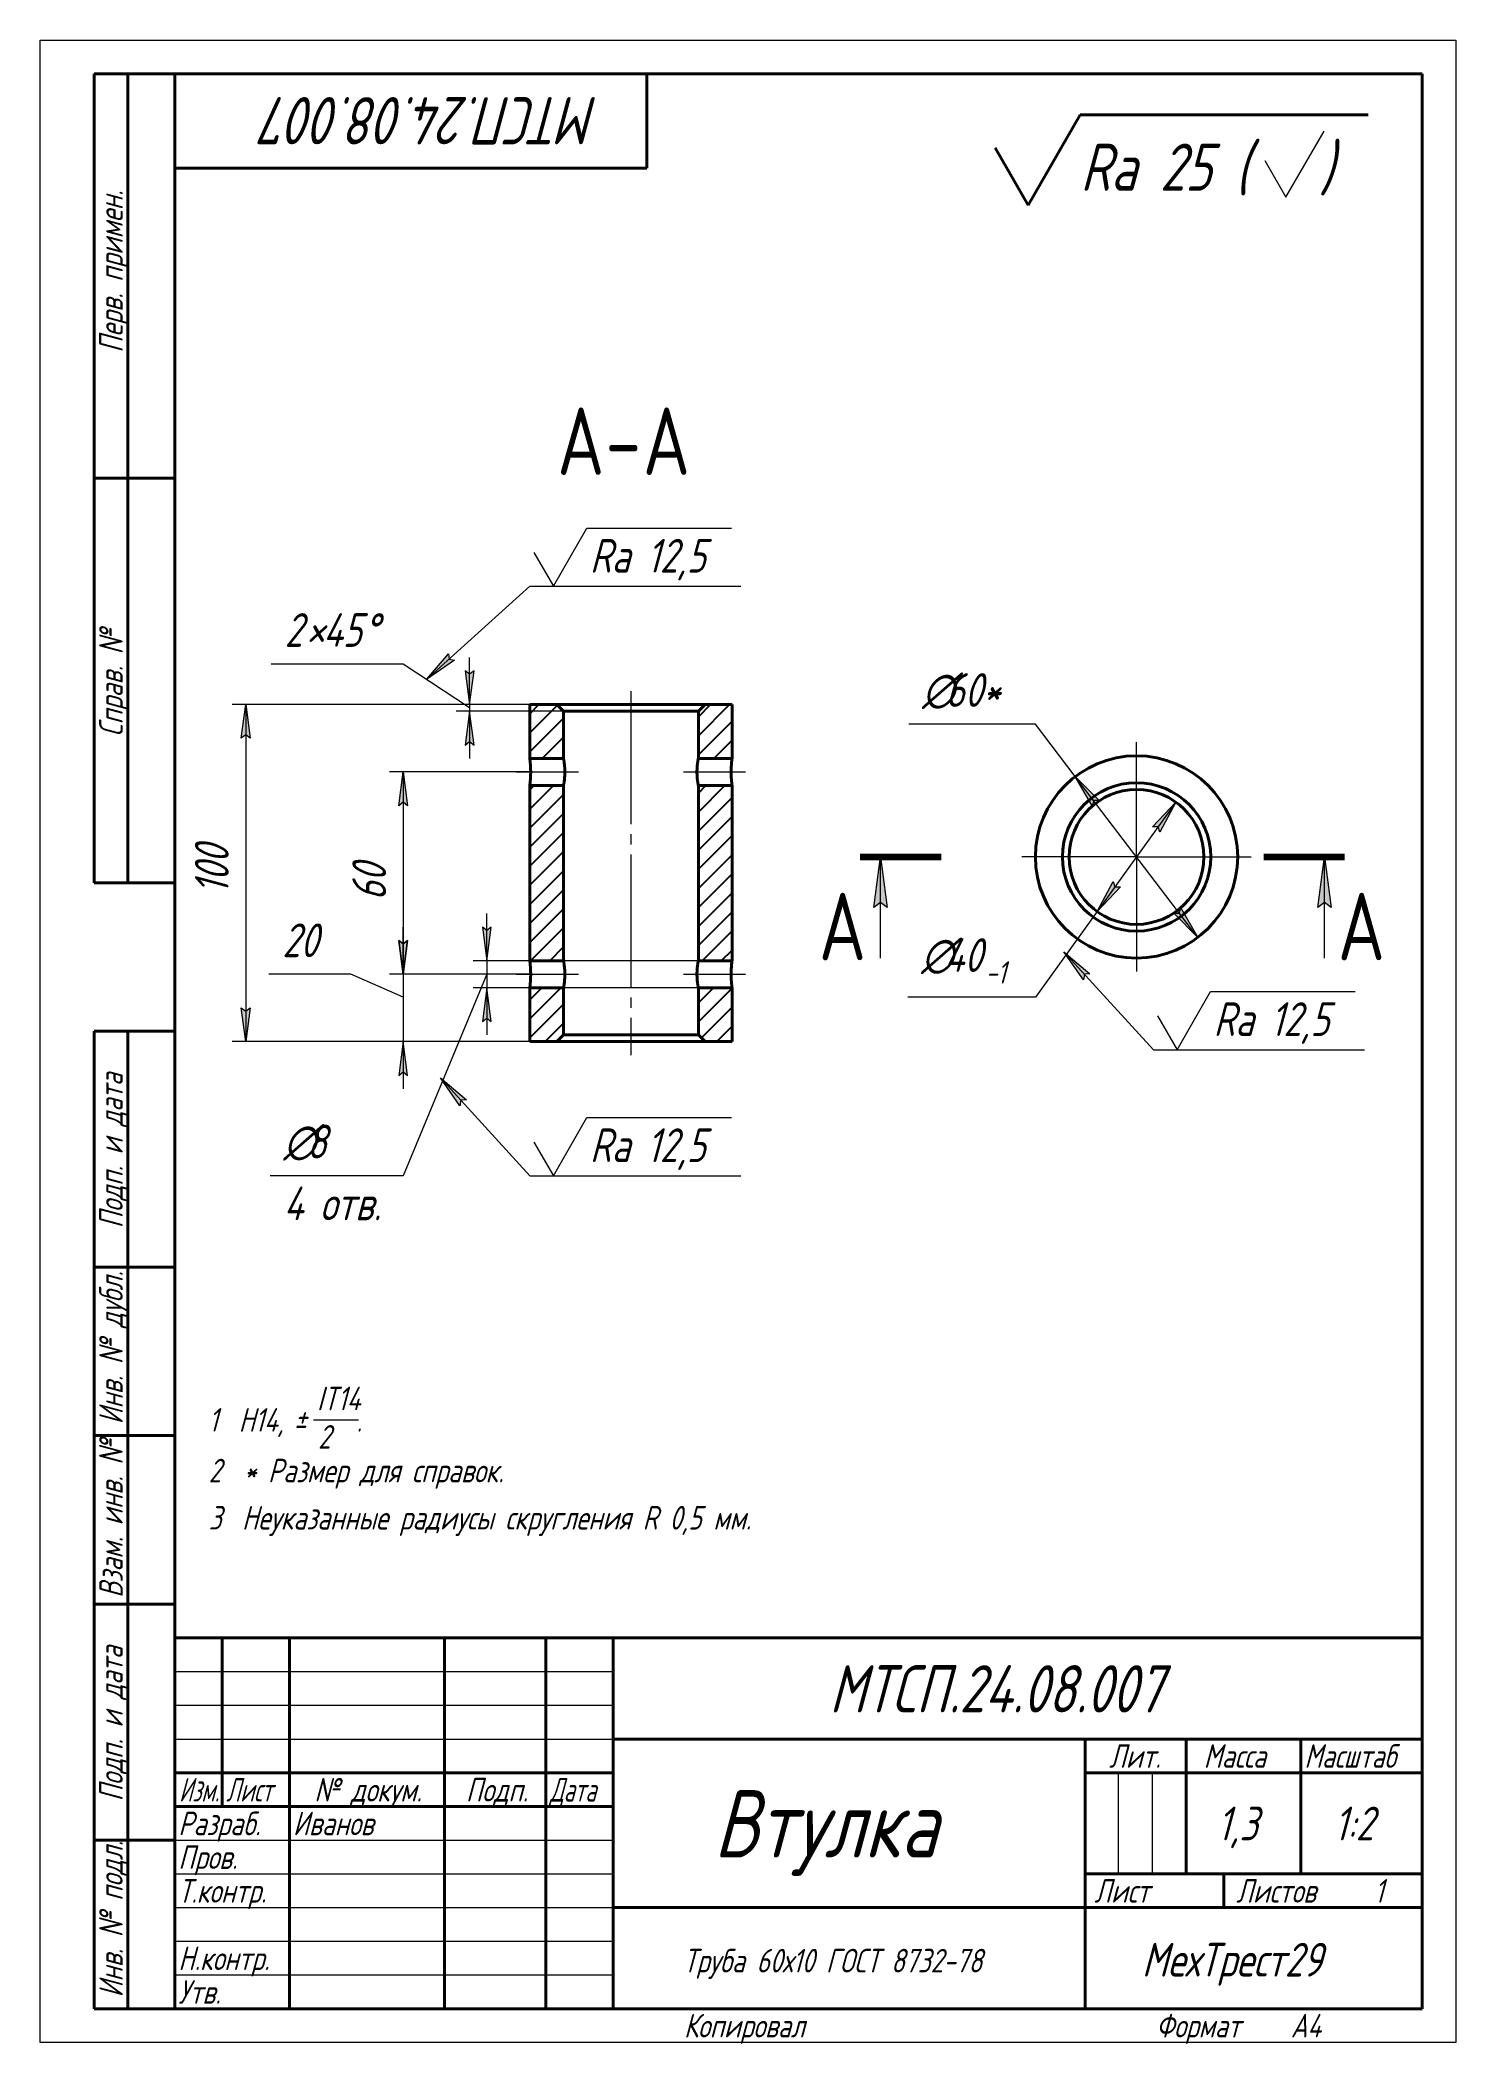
# Model space of a CAD drawing. Header units: millimetres. Extents: x 0 to 210, y 0 to 297.
import ezdxf

# ---------------------------------------------------------------- set-up
doc = ezdxf.new("R2010")
doc.units = ezdxf.units.MM
for name, pattern in [('K5LT_AXLED', [24.236477, 19.736477, -1.5, 1.5, -1.5]), ('K5LT_BASIC', [0]), ('K5LT_REINFORCED', [0]), ('K5LT_THIN', [0])]:
    doc.linetypes.add(name, pattern=pattern)
doc.layers.add('Системный слой', color=7, linetype='Continuous')
doc.styles.add('KDIMTEXTSTYLE', font='GOST_AU.SHX', dxfattribs={"width": 0.96, "oblique": 15, "height": 5})
doc.styles.add('KTEXTSTYLE', font='GOST_AU.SHX', dxfattribs={"width": 0.96, "height": 5})
doc.dimstyles.new('KDIMSTYLE (0.50)', dxfattribs={"dimtxt": 5, "dimasz": 1, "dimexe": 2, "dimexo": 0, "dimgap": 1, "dimtad": 1, "dimlfac": 2, "dimtxsty": 'KDIMTEXTSTYLE', "dimsah": 1, "dimcen": 0, "dimdle": 1, "dimadec": 0, "dimazin": 0, "dimtfac": 0.667, "dimtmove": 0, "dimatfit": 3, "dimfxl": 1, "dimtvp": 1, "dimtolj": 1, "dimtzin": 0, "dimarcsym": 0})

# ---------------------------------------------------------------- blocks, each defined once
blk = doc.blocks.new('U0')
at = {"layer": 'Системный слой', "color": 30, "linetype": 'K5LT_AXLED', "lineweight": 18, "true_color": 0xff8000}
for q in [(162.63, 192.84), (145.63, 175.84), (179.63, 175.84), (162.63, 158.84)]:
    blk.add_line((162.63, 175.84), q, dxfattribs=at)
blk = doc.blocks.new('D0')
at = {"layer": 'Системный слой'}
for points in [[(166.09, 179.51), (168.48, 183.95), (165.02, 180.28), (165.85, 180.3)], [(156.79, 167.73), (160.24, 171.4), (159.42, 171.38), (159.18, 172.17)]]:
    blk.add_hatch(color=7, dxfattribs=at).paths.add_polyline_path(points)
at = {"layer": 'Системный слой', "color": 7, "linetype": 'K5LT_THIN', "lineweight": 18}
for p, q in [((168.48, 183.95), (156.79, 167.73)), ((165.02, 180.28), (168.48, 183.95)), ((168.48, 183.95), (166.09, 179.51)), ((165.85, 180.3), (165.02, 180.28)), ((166.09, 179.51), (165.85, 180.3)), ((156.79, 167.73), (159.18, 172.17)), ((160.24, 171.4), (156.79, 167.73)), ((159.18, 172.17), (159.42, 171.38)), ((159.42, 171.38), (160.24, 171.4)), ((156.79, 167.73), (147.63, 155.02))]:
    blk.add_line(p, q, dxfattribs=at)
blk.add_wipeout([(130.7, 156.02), (130.7, 164.48), (145.04, 164.48), (145.04, 156.02)]).dxf.layer = 'Системный слой'
blk.add_line((147.63, 155.02), (128.7, 155.02), dxfattribs=at)
at = {"layer": 'Системный слой', "color": 7, "attachment_point": 1, "style": 'KTEXTSTYLE'}
for s, insert, char_height in [('\\H3.5;\\W0.965;\\Q15;\\Q15;\\H5.00;∅', (130.7, 163.78), 5), ('\\H3.5;\\W0.965;\\Q15;\\Q15;\\H5.00;40', (134.14, 163.78), 5), ('\\H3.5;\\W0.965;\\Q15;\\Q15;\\H3.33;-1', (140.19, 160.38), 3.3333)]:
    blk.add_mtext(s, dxfattribs=dict(at, insert=insert, char_height=char_height))
blk = doc.blocks.new('KDIMARROW_01')
at = {"layer": 'Системный слой'}
blk.add_hatch(color=0, dxfattribs=at).paths.add_polyline_path([(0, 0), (-5, 0.66), (-4.5, 0), (-5, -0.66)])
at = {"layer": 'Системный слой', "color": 0, "linetype": 'K5LT_THIN', "lineweight": 18}
for p, q in [((-4.5, 0), (-5, 0.66)), ((-5, 0.66), (0, 0)), ((0, 0), (-5, -0.66)), ((-5, -0.66), (-4.5, 0)), ((0, 0), (-1, 0))]:
    blk.add_line(p, q, dxfattribs=at)
blk = doc.blocks.new('D1')
at = {"layer": 'Системный слой'}
for points in [[(157.1, 184.19), (153.55, 187.77), (156.05, 183.4), (156.27, 184.19)], [(171.72, 163.9), (169.22, 168.28), (168.99, 167.48), (168.17, 167.48)]]:
    blk.add_hatch(color=7, dxfattribs=at).paths.add_polyline_path(points)
at = {"layer": 'Системный слой', "color": 7, "linetype": 'K5LT_THIN', "lineweight": 18}
for p, q in [((153.55, 187.77), (147.63, 195.54)), ((153.55, 187.77), (157.1, 184.19)), ((156.05, 183.4), (153.55, 187.77)), ((171.72, 163.9), (153.55, 187.77)), ((156.27, 184.19), (156.05, 183.4)), ((157.1, 184.19), (156.27, 184.19)), ((171.72, 163.9), (168.17, 167.48)), ((168.17, 167.48), (168.99, 167.48)), ((168.99, 167.48), (169.22, 168.28)), ((169.22, 168.28), (171.72, 163.9))]:
    blk.add_line(p, q, dxfattribs=at)
blk.add_wipeout([(130.85, 196.54), (130.85, 203.8), (145.04, 203.8), (145.04, 196.54)]).dxf.layer = 'Системный слой'
blk.add_line((147.63, 195.54), (128.85, 195.54), dxfattribs=at)
at = {"layer": 'Системный слой', "color": 7, "char_height": 5, "attachment_point": 1, "style": 'KTEXTSTYLE'}
for s, insert in [('\\H3.5;\\W0.965;\\Q15;\\Q15;\\H5.00;∅', (130.85, 203.1)), ('\\H3.5;\\W0.965;\\Q15;\\Q15;\\H5.00;60*', (134.29, 203.1))]:
    blk.add_mtext(s, dxfattribs=dict(at, insert=insert))
blk = doc.blocks.new('U1')
at = {"layer": 'Системный слой', "color": 30, "linetype": 'K5LT_AXLED', "lineweight": 18, "true_color": 0xff8000}
for q in [(162.63, 188.84), (149.63, 175.84), (175.63, 175.84), (162.63, 162.84)]:
    blk.add_line((162.63, 175.84), q, dxfattribs=at)
blk = doc.blocks.new('U2')
at = {"layer": 'Системный слой'}
for points in [[(125.65, 168.34), (124.66, 175.84), (123.67, 168.34), (124.66, 169.09)], [(191.48, 168.34), (190.49, 175.84), (189.5, 168.34), (190.49, 169.09)]]:
    blk.add_hatch(color=7, dxfattribs=at).paths.add_polyline_path(points)
at = {"layer": 'Системный слой', "color": 134, "linetype": 'K5LT_REINFORCED', "lineweight": 100, "true_color": 0x009696}
for p, q in [((121.66, 175.84), (133.66, 175.84)), ((181.49, 175.84), (193.49, 175.84))]:
    blk.add_line(p, q, dxfattribs=at)
at = {"layer": 'Системный слой', "color": 7, "linetype": 'K5LT_THIN', "lineweight": 18}
for p, q in [((123.67, 168.34), (124.66, 175.84)), ((124.66, 175.84), (125.65, 168.34)), ((124.66, 160.84), (124.66, 175.84)), ((189.5, 168.34), (190.49, 175.84)), ((190.49, 175.84), (191.48, 168.34)), ((190.49, 160.84), (190.49, 175.84)), ((124.66, 169.09), (123.67, 168.34)), ((125.65, 168.34), (124.66, 169.09)), ((190.49, 169.09), (189.5, 168.34)), ((191.48, 168.34), (190.49, 169.09))]:
    blk.add_line(p, q, dxfattribs=at)
at = {"layer": 'Системный слой', "color": 7, "char_height": 10, "attachment_point": 1, "style": 'KTEXTSTYLE'}
for insert in [(115.52, 170.52), (192.49, 170.52)]:
    blk.add_mtext('\\H3.5;\\W0.965;\\Q15;\\Q0;\\H10.00;{\\c16711680;А}', dxfattribs=dict(at, insert=insert))
blk = doc.blocks.new('U3')
at = {"layer": 'Системный слой'}
blk.add_hatch(color=7, dxfattribs=at).paths.add_polyline_path([(57.33, 202.14), (61.48, 205.01), (60.67, 205.16), (60.6, 205.98)])
at = {"layer": 'Системный слой', "color": 7, "linetype": 'K5LT_THIN', "lineweight": 18}
for p, q in [((76.13, 215.98), (81.12, 224.61)), ((81.12, 224.61), (102.56, 224.61)), ((73.25, 220.98), (76.13, 215.98)), ((72.63, 215.98), (57.33, 202.14)), ((72.63, 215.98), (103.95, 215.98)), ((57.33, 202.14), (60.6, 205.98)), ((60.6, 205.98), (60.67, 205.16)), ((60.67, 205.16), (61.48, 205.01)), ((61.48, 205.01), (57.33, 202.14))]:
    blk.add_line(p, q, dxfattribs=at)
at = {"layer": 'Системный слой', "color": 7, "insert": (81.54, 223.01), "char_height": 5, "attachment_point": 1, "style": 'KTEXTSTYLE'}
blk.add_mtext('\\H3.5;\\W0.965;\\Q15;\\Q15;\\H5.00;Ra 12,5', dxfattribs=at)
blk = doc.blocks.new('T0')
at = {"layer": 'Системный слой', "color": 7, "char_height": 10, "attachment_point": 1, "style": 'KTEXTSTYLE'}
for s, insert in [('\\H3.5;\\W0.965;\\Q15;\\Q0;\\H10.00;{\\c16711680;А}', (76.71, 242.51)), ('\\H3.5;\\W0.965;\\Q15;\\Q0;\\H10.00;{\\c16711680;А}', (89.41, 242.51)), ('\\H3.5;\\W0.965;\\Q15;\\Q0;\\H10.00;-', (83.86, 242.51))]:
    blk.add_mtext(s, dxfattribs=dict(at, insert=insert))
blk = doc.blocks.new('D2')
at = {"layer": 'Системный слой'}
for points in [[(66.26, 160.44), (66.92, 165.44), (66.26, 164.94), (65.6, 165.44)], [(66.92, 151.44), (66.26, 156.44), (65.6, 151.44), (66.26, 151.94)]]:
    blk.add_hatch(color=7, dxfattribs=at).paths.add_polyline_path(points)
at = {"layer": 'Системный слой', "color": 7, "linetype": 'K5LT_THIN', "lineweight": 18}
for p, q in [((66.26, 160.44), (66.26, 167.44)), ((66.26, 164.94), (65.6, 165.44)), ((65.6, 165.44), (66.26, 160.44)), ((66.26, 160.44), (66.92, 165.44)), ((66.92, 165.44), (66.26, 164.94)), ((66.26, 158.44), (53.85, 128.55)), ((97.63, 160.44), (64.26, 160.44)), ((66.26, 160.44), (66.26, 156.44)), ((97.63, 156.44), (64.26, 156.44)), ((66.26, 156.44), (65.6, 151.44)), ((66.92, 151.44), (66.26, 156.44)), ((66.26, 156.44), (66.26, 149.44)), ((65.6, 151.44), (66.26, 151.94)), ((66.26, 151.94), (66.92, 151.44))]:
    blk.add_line(p, q, dxfattribs=at)
blk.add_wipeout([(36.11, 120.41), (36.11, 136.81), (51.22, 136.81), (51.22, 120.41)]).dxf.layer = 'Системный слой'
blk.add_line((53.85, 128.55), (34.11, 128.55), dxfattribs=at)
at = {"layer": 'Системный слой', "color": 7, "char_height": 5, "attachment_point": 1, "style": 'KTEXTSTYLE'}
for s, insert in [('\\H3.5;\\W0.965;\\Q15;\\Q15;\\H5.00;∅', (36.11, 136.11)), ('\\H3.5;\\W0.965;\\Q15;\\Q15;\\H5.00;8', (39.55, 136.11)), ('\\H3.5;\\W0.965;\\Q15;\\Q15;\\H5.00;4 отв.', (36.11, 126.95))]:
    blk.add_mtext(s, dxfattribs=dict(at, insert=insert))
blk = doc.blocks.new('KDIMARROW_02')
at = {"layer": 'Системный слой'}
blk.add_hatch(color=0, dxfattribs=at).paths.add_polyline_path([(4.5, 0), (5, 0.66), (0, 0), (5, -0.66)])
at = {"layer": 'Системный слой', "color": 0, "linetype": 'K5LT_THIN', "lineweight": 18}
for p, q in [((0, 0), (-1, 0)), ((5, 0.66), (0, 0)), ((0, 0), (5, -0.66)), ((0, 0), (7, 0)), ((4.5, 0), (5, 0.66)), ((5, -0.66), (4.5, 0))]:
    blk.add_line(p, q, dxfattribs=at)
blk = doc.blocks.new('D3')
at = {"layer": 'Системный слой'}
for points in [[(54.51, 183.44), (53.85, 188.44), (53.19, 183.44), (53.85, 183.94)], [(53.85, 158.44), (54.51, 163.44), (53.85, 162.94), (53.19, 163.44)]]:
    blk.add_hatch(color=7, dxfattribs=at).paths.add_polyline_path(points)
at = {"layer": 'Системный слой', "color": 7, "linetype": 'K5LT_THIN', "lineweight": 18}
for p, q in [((72.63, 188.44), (51.85, 188.44)), ((53.19, 183.44), (53.85, 188.44)), ((53.85, 188.44), (54.51, 183.44)), ((53.85, 183.94), (53.19, 183.44)), ((54.51, 183.44), (53.85, 183.94)), ((53.85, 158.44), (53.19, 163.44)), ((53.19, 163.44), (53.85, 162.94)), ((53.85, 162.94), (54.51, 163.44)), ((54.51, 163.44), (53.85, 158.44)), ((72.63, 158.44), (51.85, 158.44))]:
    blk.add_line(p, q, dxfattribs=at)
blk.add_wipeout([(52.85, 169.35), (45.72, 169.35), (45.72, 177.2), (52.85, 177.2)]).dxf.layer = 'Системный слой'
blk.add_line((53.85, 188.44), (53.85, 158.44), dxfattribs=at)
at = {"layer": 'Системный слой', "color": 7, "insert": (46.32, 169.35), "char_height": 5, "attachment_point": 1, "rotation": 90, "style": 'KTEXTSTYLE'}
blk.add_mtext('\\H3.5;\\W0.965;\\Q15;\\Q15;\\H5.00;60', dxfattribs=at)
blk = doc.blocks.new('D4')
at = {"layer": 'Системный слой'}
for points in [[(31.16, 193.44), (30.5, 198.44), (29.84, 193.44), (30.5, 193.94)], [(30.5, 148.44), (31.16, 153.44), (30.5, 152.94), (29.84, 153.44)]]:
    blk.add_hatch(color=7, dxfattribs=at).paths.add_polyline_path(points)
at = {"layer": 'Системный слой', "color": 7, "linetype": 'K5LT_THIN', "lineweight": 18}
for p, q in [((72.63, 198.44), (28.5, 198.44)), ((29.84, 193.44), (30.5, 198.44)), ((30.5, 198.44), (31.16, 193.44)), ((30.5, 193.94), (29.84, 193.44)), ((31.16, 193.44), (30.5, 193.94)), ((30.5, 148.44), (29.84, 153.44)), ((29.84, 153.44), (30.5, 152.94)), ((30.5, 152.94), (31.16, 153.44)), ((31.16, 153.44), (30.5, 148.44)), ((72.63, 148.44), (28.5, 148.44))]:
    blk.add_line(p, q, dxfattribs=at)
blk.add_wipeout([(29.5, 170.3), (22.37, 170.3), (22.37, 180.17), (29.5, 180.17)]).dxf.layer = 'Системный слой'
blk.add_line((30.5, 198.44), (30.5, 148.44), dxfattribs=at)
at = {"layer": 'Системный слой', "color": 7, "insert": (22.97, 170.3), "char_height": 5, "attachment_point": 1, "rotation": 90, "style": 'KTEXTSTYLE'}
blk.add_mtext('\\H3.5;\\W0.965;\\Q15;\\Q15;\\H5.00;100', dxfattribs=at)
blk = doc.blocks.new('D5')
at = {"layer": 'Системный слой'}
for points in [[(63.7, 198.44), (64.36, 203.44), (63.7, 202.94), (63.04, 203.44)], [(64.36, 192.44), (63.7, 197.44), (63.04, 192.44), (63.7, 192.94)]]:
    blk.add_hatch(color=7, dxfattribs=at).paths.add_polyline_path(points)
at = {"layer": 'Системный слой', "color": 7, "linetype": 'K5LT_THIN', "lineweight": 18}
for p, q in [((63.7, 198.44), (63.7, 205.44)), ((63.7, 197.94), (53.85, 204.44)), ((63.7, 202.94), (63.04, 203.44)), ((63.04, 203.44), (63.7, 198.44)), ((63.7, 198.44), (64.36, 203.44)), ((64.36, 203.44), (63.7, 202.94)), ((76.63, 198.44), (61.7, 198.44)), ((77.63, 197.44), (61.7, 197.44)), ((63.7, 197.44), (63.04, 192.44)), ((63.7, 198.44), (63.7, 197.44)), ((64.36, 192.44), (63.7, 197.44)), ((63.7, 197.44), (63.7, 190.44)), ((63.04, 192.44), (63.7, 192.94)), ((63.7, 192.94), (64.36, 192.44))]:
    blk.add_line(p, q, dxfattribs=at)
blk.add_wipeout([(36.27, 205.44), (36.27, 212.7), (51.23, 212.7), (51.23, 205.44)]).dxf.layer = 'Системный слой'
blk.add_line((53.85, 204.44), (34.27, 204.44), dxfattribs=at)
at = {"layer": 'Системный слой', "color": 7, "char_height": 5, "attachment_point": 1, "style": 'KTEXTSTYLE'}
for s, insert in [('\\H3.5;\\W0.965;\\Q15;\\Q15;\\H5.00;2', (36.27, 212)), ('\\H3.5;\\W0.965;\\Q15;\\Q15;\\H5.00;45', (41.96, 212)), ('\\H3.5;\\W0.965;\\Q15;\\Q15;\\H5.00;°', (47.92, 212)), ('\\H3.5;\\W0.965;\\Q15;\\Q15;\\H5.00;×', (39.45, 212))]:
    blk.add_mtext(s, dxfattribs=dict(at, insert=insert))
blk = doc.blocks.new('D6')
at = {"layer": 'Системный слой'}
for points in [[(53.85, 158.44), (54.51, 163.44), (53.85, 162.94), (53.19, 163.44)], [(54.51, 143.44), (53.85, 148.44), (53.19, 143.44), (53.85, 143.94)]]:
    blk.add_hatch(color=7, dxfattribs=at).paths.add_polyline_path(points)
at = {"layer": 'Системный слой', "color": 7, "linetype": 'K5LT_THIN', "lineweight": 18}
for p, q in [((53.85, 158.44), (53.85, 165.44)), ((53.85, 162.94), (53.19, 163.44)), ((53.19, 163.44), (53.85, 158.44)), ((53.85, 158.44), (54.51, 163.44)), ((54.51, 163.44), (53.85, 162.94)), ((53.85, 155.02), (46.08, 158.44)), ((72.63, 158.44), (51.85, 158.44)), ((53.85, 158.44), (53.85, 148.44)), ((72.63, 148.44), (51.85, 148.44)), ((53.85, 148.44), (53.19, 143.44)), ((54.51, 143.44), (53.85, 148.44)), ((53.85, 148.44), (53.85, 141.44)), ((53.19, 143.44), (53.85, 143.94)), ((53.85, 143.94), (54.51, 143.44))]:
    blk.add_line(p, q, dxfattribs=at)
blk.add_wipeout([(35.91, 159.44), (35.91, 166.58), (43.75, 166.58), (43.75, 159.44)]).dxf.layer = 'Системный слой'
blk.add_line((46.08, 158.44), (33.91, 158.44), dxfattribs=at)
at = {"layer": 'Системный слой', "color": 7, "insert": (35.91, 165.97), "char_height": 5, "attachment_point": 1, "style": 'KTEXTSTYLE'}
blk.add_mtext('\\H3.5;\\W0.965;\\Q15;\\Q15;\\H5.00;20', dxfattribs=at)
blk = doc.blocks.new('U4')
at = {"layer": 'Системный слой'}
blk.add_hatch(color=7, dxfattribs=at).paths.add_polyline_path([(63.23, 139.81), (59.37, 143.06), (62.26, 138.92), (62.4, 139.74)])
at = {"layer": 'Системный слой', "color": 7, "linetype": 'K5LT_THIN', "lineweight": 18}
for p, q in [((59.37, 143.06), (63.23, 139.81)), ((62.26, 138.92), (59.37, 143.06)), ((72.63, 128.55), (59.37, 143.06)), ((62.4, 139.74), (62.26, 138.92)), ((63.23, 139.81), (62.4, 139.74)), ((76.13, 128.55), (81.12, 137.19)), ((81.12, 137.19), (102.56, 137.19)), ((73.25, 133.55), (76.13, 128.55)), ((72.63, 128.55), (103.95, 128.55))]:
    blk.add_line(p, q, dxfattribs=at)
at = {"layer": 'Системный слой', "color": 7, "insert": (81.54, 135.58), "char_height": 5, "attachment_point": 1, "style": 'KTEXTSTYLE'}
blk.add_mtext('\\H3.5;\\W0.965;\\Q15;\\Q15;\\H5.00;Ra 12,5', dxfattribs=at)
blk = doc.blocks.new('U5')
at = {"layer": 'Системный слой'}
blk.add_hatch(color=7, dxfattribs=at).paths.add_polyline_path([(155.72, 158.51), (151.86, 161.76), (154.75, 157.62), (154.9, 158.43)])
at = {"layer": 'Системный слой', "color": 7, "linetype": 'K5LT_THIN', "lineweight": 18}
for p, q in [((151.86, 161.76), (155.72, 158.51)), ((154.75, 157.62), (151.86, 161.76)), ((165.13, 147.25), (151.86, 161.76)), ((154.9, 158.43), (154.75, 157.62)), ((155.72, 158.51), (154.9, 158.43)), ((168.63, 147.25), (173.61, 155.88)), ((173.61, 155.88), (195.05, 155.88)), ((165.74, 152.25), (168.63, 147.25)), ((165.13, 147.25), (196.44, 147.25))]:
    blk.add_line(p, q, dxfattribs=at)
at = {"layer": 'Системный слой', "color": 7, "insert": (174.04, 154.28), "char_height": 5, "attachment_point": 1, "style": 'KTEXTSTYLE'}
blk.add_mtext('\\H3.5;\\W0.965;\\Q15;\\Q15;\\H5.00;Ra 12,5', dxfattribs=at)
blk = doc.blocks.new('U6')
at = {"color": 7, "linetype": 'K5LT_THIN', "lineweight": 18}
for p, q in [((0, 0), (0, 297)), ((0, 297), (210, 297)), ((210, 297), (210, 0)), ((20, 55), (85, 55)), ((20, 50), (85, 50)), ((20, 45), (85, 45)), ((159.96, 25), (159.96, 40)), ((164.98, 25), (164.98, 40)), ((20, 30), (85, 30)), ((20, 25), (85, 25)), ((20, 20), (85, 20)), ((20, 15), (85, 15)), ((20, 10), (85, 10)), ((210, 0), (0, 0))]:
    blk.add_line(p, q, dxfattribs=at)
at = {"color": 150, "linetype": 'K5LT_BASIC', "lineweight": 40, "true_color": 0x0080ff}
for p, q in [((8, 172), (8, 292)), ((20, 292), (8, 292)), ((13, 172), (13, 292)), ((20, 5), (20, 292)), ((20, 292), (205, 292)), ((90, 292), (90, 278)), ((205, 292), (205, 5)), ((90, 278), (20, 278)), ((20, 232), (8, 232)), ((20, 172), (8, 172)), ((8, 5), (8, 150)), ((20, 150), (8, 150)), ((13, 5), (13, 150)), ((20, 115), (8, 115)), ((20, 90), (8, 90)), ((20, 65), (8, 65)), ((20, 60), (205, 60)), ((20, 5), (20, 60)), ((27, 35), (27, 60)), ((37, 5), (37, 60)), ((60, 5), (60, 60)), ((75, 5), (75, 60)), ((85, 5), (85, 60)), ((85, 45), (205, 45)), ((155, 5), (155, 45)), ((170, 25), (170, 45)), ((187, 25), (187, 45)), ((20, 40), (85, 40)), ((155, 40), (170, 40)), ((170, 40), (205, 40)), ((20, 35), (85, 35)), ((20, 30), (8, 30)), ((155, 25), (205, 25)), ((175.57, 20), (175.57, 25)), ((85, 20), (155, 20)), ((155, 20), (205, 20)), ((20, 5), (8, 5)), ((205, 5), (20, 5))]:
    blk.add_line(p, q, dxfattribs=at)
at = {"color": 7, "attachment_point": 1, "style": 'KTEXTSTYLE'}
for s, insert, char_height, rotation in [('\\H3.5;\\W0.965;\\Q15;\\Q15;\\H7.00;МТСП.24.08.007', (82.94, 281.55), 7, 180), ('\\H3.5;\\W0.965;\\Q15;\\Q15;Перв. примен.', (8.77, 250.61), 3.5, 90), ('\\H3.5;\\W0.965;\\Q15;\\Q15;Справ. №', (8.77, 193.68), 3.5, 90), ('\\H3.5;\\W0.965;\\Q15;\\Q15;Подп. и дата', (8.77, 120.75), 3.5, 90), ('\\H3.5;\\W0.965;\\Q15;\\Q15;Инв. № дубл.', (8.77, 91.67), 3.5, 90), ('\\H3.5;\\W0.965;\\Q15;\\Q15;Взам. инв. №', (8.77, 65.94), 3.5, 90), ('\\H3.5;\\W0.965;\\Q15;\\Q15;Подп. и дата', (8.77, 35.75), 3.5, 90), ('\\H3.5;\\W0.965;\\Q15;\\Q15;Инв. № подл.', (8.77, 6.67), 3.5, 90)]:
    blk.add_mtext(s, dxfattribs=dict(at, insert=insert, char_height=char_height, rotation=rotation))
for s, insert, char_height in [('\\H3.5;\\W0.965;\\Q15;\\Q15;\\H7.00;МТСП.24.08.007', (117.06, 55.95), 7), ('\\H3.5;\\W0.965;\\Q15;\\Q15;Лит.', (158.56, 44.23), 3.5), ('\\H3.5;\\W0.965;\\Q15;\\Q15;Масса', (172.58, 44.23), 3.5), ('\\H3.5;\\W0.965;\\Q15;\\Q15;\\W0.941;Масштаб', (187.52, 44.23), 3.5), ('\\H3.5;\\W0.965;\\Q15;\\Q15;\\W0.797;Изм.', (20.61, 39.23), 3.5), ('\\H3.5;\\W0.965;\\Q15;\\Q15;\\W0.807;Лист', (27.6, 39.23), 3.5), ('\\H3.5;\\W0.965;\\Q15;\\Q15;№ докум.', (40.67, 39.23), 3.5), ('\\H3.5;\\W0.965;\\Q15;\\Q15;Подп.', (63.15, 39.23), 3.5), ('\\H3.5;\\W0.965;\\Q15;\\Q15;\\W0.807;Дата', (75.6, 39.23), 3.5), ('\\H3.5;\\W0.965;\\Q15;\\Q15;\\H10.00;Втулка', (99.92, 37.43), 10), ('\\H3.5;\\W0.965;\\Q15;\\Q15;Разраб.', (20.5, 34.23), 3.5), ('\\H3.5;\\W0.965;\\Q15;\\Q15;Иванов', (37.5, 34.23), 3.5), ('\\H3.5;\\W0.965;\\Q15;\\Q15;\\H5.00;1,3', (174.61, 34.97), 5), ('\\H3.5;\\W0.965;\\Q15;\\Q15;\\H5.00;1:2', (191.92, 34.97), 5), ('\\H3.5;\\W0.965;\\Q15;\\Q15;Пров.', (20.5, 29.23), 3.5), ('\\H3.5;\\W0.965;\\Q15;\\Q15;Т.контр.', (20.5, 24.23), 3.5), ('\\H3.5;\\W0.965;\\Q15;\\Q15;Лист', (156.36, 24.23), 3.5), ('\\H3.5;\\W0.965;\\Q15;\\Q15;Листов', (177.41, 24.23), 3.5), ('\\H3.5;\\W0.965;\\Q15;\\Q15;1', (197.91, 24.23), 3.5), ('\\H3.5;\\W0.965;\\Q15;\\Q15;Н.контр.', (20.5, 14.23), 3.5), ('\\H3.5;\\W0.965;\\Q15;\\Q15;Труба 60х10 ГОСТ 8732-78', (95.42, 13.88), 3.5), ('\\H3.5;\\W0.965;\\Q15;\\Q15;\\H5.00;МехТрест29', (163.41, 14.77), 5), ('\\H3.5;\\W0.965;\\Q15;\\Q15;Утв.', (20.5, 9.23), 3.5), ('\\H3.5;\\W0.965;\\Q15;\\Q15;Копировал', (95.5, 4.23), 3.5), ('\\H3.5;\\W0.965;\\Q15;\\Q15;Формат', (165.5, 4.23), 3.5), ('\\H3.5;\\W0.965;\\Q15;\\Q15;A4', (185.5, 4.23), 3.5)]:
    blk.add_mtext(s, dxfattribs=dict(at, insert=insert, char_height=char_height))
blk = doc.blocks.new('U7')
at = {"color": 7, "linetype": 'K5LT_THIN', "lineweight": 18}
blk.add_line((40.56, 92.34), (47.23, 92.34), dxfattribs=at)
at = {"color": 7, "char_height": 3.5, "attachment_point": 1, "style": 'KTEXTSTYLE'}
for s, insert in [('\\H3.5;\\W0.965;\\Q15;\\Q15;IT14', (41.08, 97.26)), ('\\H3.5;\\W0.965;\\Q15;\\Q15;1', (25, 94.09)), ('\\H3.5;\\W0.965;\\Q15;\\Q15;H14, ', (29.48, 94.09)), ('\\H3.5;\\W0.965;\\Q15;\\Q15;±', (37.63, 94.09)), ('\\H3.5;\\W0.965;\\Q15;\\Q15;2', (41.23, 91.57)), ('\\H3.5;\\W0.965;\\Q15;\\Q15;.', (46.94, 94.09)), ('\\H3.5;\\W0.965;\\Q15;\\Q15;2', (25, 86.57)), ('\\H3.5;\\W0.965;\\Q15;\\Q15;* Размер для справок.', (30.22, 86.57)), ('\\H3.5;\\W0.965;\\Q15;\\Q15;3', (25, 79.57)), ('\\H3.5;\\W0.965;\\Q15;\\Q15;Неуказанные радиусы скругления R 0,5 мм.', (29.94, 79.57))]:
    blk.add_mtext(s, dxfattribs=dict(at, insert=insert))
blk = doc.blocks.new('U8')
at = {"color": 150, "linetype": 'K5LT_BASIC', "lineweight": 40, "true_color": 0x0080ff}
for p, q in [((146.55, 272.51), (154.28, 285.91)), ((154.28, 285.91), (197, 285.91)), ((141.64, 281.01), (146.55, 272.51))]:
    blk.add_line(p, q, dxfattribs=at)
at = {"color": 7, "linetype": 'K5LT_THIN', "lineweight": 18}
for p, q in [((184.77, 273.69), (190.45, 283.49)), ((181.67, 279.13), (184.77, 273.69))]:
    blk.add_line(p, q, dxfattribs=at)
at = {"color": 7, "char_height": 7, "attachment_point": 1, "style": 'KTEXTSTYLE'}
for s, insert in [('\\H3.5;\\W0.965;\\Q15;\\Q15;\\H7.00;Ra 25 (', (154.28, 281.65)), ('\\H3.5;\\W0.965;\\Q15;\\Q15;\\H7.00;)', (189.75, 281.65))]:
    blk.add_mtext(s, dxfattribs=dict(at, insert=insert))

msp = doc.modelspace()

# ---------------------------------------------------------------- hatches: boundary and pattern name
at = {"layer": 'Системный слой'}
h = msp.add_hatch(dxfattribs=at)
h.set_pattern_fill('', angle=45, style=0, pattern_type=0)
h.set_pattern_definition([(45, (0, 0), (-1.414214, 1.414214), [])])
h.paths.add_polyline_path([(72.6335, 198.44), (72.6335, 190.44), (77.6335, 190.44), (77.6335, 197.44), (76.6335, 198.44)])
h.paths.add_polyline_path([(72.6335, 186.44), (72.6335, 160.44), (77.6335, 160.44), (77.6335, 186.44)])
h.paths.add_polyline_path([(72.6335, 156.44), (72.6335, 148.44), (76.6335, 148.44), (77.6335, 149.44), (77.6335, 156.44)])
h.paths.add_polyline_path([(102.6335, 190.44), (102.6335, 198.44), (98.6335, 198.44), (97.6335, 197.44), (97.6335, 190.44)])
h.paths.add_polyline_path([(102.6335, 160.44), (102.6335, 186.44), (97.6335, 186.44), (97.6335, 160.44)])
h.paths.add_polyline_path([(102.6335, 148.44), (102.6335, 156.44), (97.6335, 156.44), (97.6335, 149.44), (98.6335, 148.44)])

# ---------------------------------------------------------------- linework, layer by layer
at = {"layer": 'Системный слой', "color": 30, "linetype": 'K5LT_AXLED', "lineweight": 18, "true_color": 0xff8000}
for p, q in [((87.6335, 200.44), (87.6335, 146.44)), ((70.6335, 188.44), (79.8355, 188.44)), ((95.4314, 188.44), (104.6335, 188.44))]:
    msp.add_line(p, q, dxfattribs=at)
at = {"layer": 'Системный слой', "color": 150, "linetype": 'K5LT_BASIC', "lineweight": 40, "true_color": 0x0080ff}
for p, q in [((72.6335, 198.44), (72.6335, 190.44)), ((72.6335, 198.44), (76.6335, 198.44)), ((76.6335, 198.44), (77.6335, 197.44)), ((76.6335, 198.44), (98.6335, 198.44)), ((77.6335, 197.44), (77.6335, 190.44)), ((77.6335, 197.44), (97.6335, 197.44)), ((98.6335, 198.44), (97.6335, 197.44)), ((97.6335, 197.44), (97.6335, 190.44)), ((98.6335, 198.44), (102.6335, 198.44)), ((102.6335, 198.44), (102.6335, 190.44)), ((72.6335, 190.44), (77.6335, 190.44)), ((97.6335, 190.44), (102.6335, 190.44)), ((72.6335, 186.44), (77.6335, 186.44)), ((72.6335, 186.44), (72.6335, 160.44)), ((77.6335, 186.44), (77.6335, 160.44)), ((97.6335, 186.44), (102.6335, 186.44)), ((97.6335, 186.44), (97.6335, 160.44)), ((102.6335, 186.44), (102.6335, 160.44)), ((72.6335, 160.44), (77.6335, 160.44)), ((97.6335, 160.44), (102.6335, 160.44)), ((72.6335, 156.44), (72.6335, 148.44)), ((72.6335, 156.44), (77.6335, 156.44)), ((77.6335, 156.44), (77.6335, 149.44)), ((97.6335, 156.44), (97.6335, 149.44)), ((97.6335, 156.44), (102.6335, 156.44)), ((102.6335, 156.44), (102.6335, 148.44)), ((76.6335, 148.44), (77.6335, 149.44)), ((77.6335, 149.44), (97.6335, 149.44)), ((98.6335, 148.44), (97.6335, 149.44)), ((72.6335, 148.44), (76.6335, 148.44)), ((76.6335, 148.44), (98.6335, 148.44)), ((98.6335, 148.44), (102.6335, 148.44))]:
    msp.add_line(p, q, dxfattribs=at)
for radius in [15, 11, 10]:
    msp.add_circle((162.6335, 175.8387), radius, dxfattribs=at)
for points, knots in [([(72.6335, 190.44), (72.6335, 190.4399), (72.6345, 190.432), (72.6383, 190.4035), (72.6433, 190.3652), (72.6514, 190.3013), (72.6621, 190.2134), (72.6739, 190.111), (72.6861, 189.9986), (72.6994, 189.8662), (72.714, 189.7054), (72.7289, 189.5164), (72.7425, 189.3099), (72.754, 189.0843), (72.7624, 188.8491), (72.767, 188.6109), (72.7678, 188.4029), (72.7661, 188.2232), (72.7629, 188.0618), (72.7577, 187.8939), (72.7501, 187.7142), (72.74, 187.53), (72.7278, 187.35), (72.7145, 187.1815), (72.7009, 187.0299), (72.6879, 186.8987), (72.6756, 186.7842), (72.6636, 186.6794), (72.6526, 186.5886), (72.6442, 186.5217), (72.6388, 186.4805), (72.6347, 186.4489), (72.6335, 186.44), (72.6335, 186.44)], [0, 0, 0, 0, 1.3607612, 2.0408551, 2.94686869, 4.07941391, 5.28693043, 6.34304818, 7.32265121, 8.37730151, 9.58143789, 10.8599902, 12.16201862, 13.41310329, 14.81211515, 16.11047907, 17.30809826, 18.1809317, 19.02918685, 19.95279124, 20.97583423, 22.09899303, 23.22248836, 24.34791536, 25.47485023, 26.5286595, 27.50790932, 28.56596259, 29.7750359, 30.91705285, 31.83870225, 32.55071145, 34, 34, 34, 34]), ([(77.6335, 186.44), (77.6335, 186.44), (77.6367, 186.4558), (77.6496, 186.5215), (77.6688, 186.6237), (77.6947, 186.7699), (77.7261, 186.9663), (77.7578, 187.1962), (77.7848, 187.4332), (77.8084, 187.6939), (77.8256, 187.9677), (77.8351, 188.2582), (77.8363, 188.5324), (77.8297, 188.8135), (77.8161, 189.0741), (77.7967, 189.3224), (77.7725, 189.562), (77.7434, 189.7924), (77.7132, 189.9962), (77.686, 190.1603), (77.6617, 190.2948), (77.6438, 190.3877), (77.635, 190.4322), (77.6335, 190.4399), (77.6335, 190.44)], [0, 0, 0, 0, 1.25329505, 2.38559157, 3.43720216, 4.64616277, 5.96374855, 7.2224596, 8.36898131, 9.36987391, 10.68606766, 11.78749687, 12.86596497, 13.94340738, 15.14938039, 16.07015902, 17.14453935, 18.43474585, 19.56230133, 20.69717104, 21.84171244, 23.10360964, 24.22798487, 25, 25, 25, 25]), ([(97.6335, 186.44), (97.6335, 186.44), (97.6303, 186.4558), (97.6174, 186.5215), (97.5981, 186.6237), (97.5722, 186.7699), (97.5408, 186.9663), (97.5091, 187.1962), (97.4821, 187.4332), (97.4586, 187.6939), (97.4413, 187.9677), (97.4318, 188.2582), (97.4306, 188.5324), (97.4372, 188.8135), (97.4508, 189.0741), (97.4702, 189.3224), (97.4944, 189.562), (97.5235, 189.7924), (97.5537, 189.9962), (97.581, 190.1603), (97.6052, 190.2948), (97.6231, 190.3881), (97.6319, 190.4324), (97.6335, 190.4399), (97.6335, 190.44)], [0, 0, 0, 0, 1.25329103, 2.38559483, 3.43720686, 4.64616912, 5.9637567, 7.22246946, 8.36899274, 9.3698867, 10.68608226, 11.78751297, 12.86598254, 13.94342642, 15.1494011, 16.070181, 17.14456271, 18.43477109, 19.56232842, 20.69719792, 21.84174459, 23.10363367, 24.24228424, 25, 25, 25, 25]), ([(102.6335, 190.44), (102.6335, 190.4399), (102.6313, 190.424), (102.6234, 190.3635), (102.6126, 190.2778), (102.597, 190.148), (102.5776, 189.9702), (102.5576, 189.7608), (102.5394, 189.5375), (102.5218, 189.2711), (102.5076, 188.9659), (102.4995, 188.6297), (102.499, 188.2881), (102.5061, 187.9629), (102.5178, 187.6912), (102.5325, 187.4389), (102.5495, 187.2121), (102.5694, 186.9929), (102.5882, 186.8105), (102.606, 186.656), (102.6215, 186.5304), (102.6313, 186.4559), (102.6335, 186.44), (102.6335, 186.44)], [0, 0, 0, 0, 1.27184518, 2.19076489, 3.07080083, 4.17494124, 5.43813136, 6.52303683, 7.57166575, 8.64484395, 10.0137898, 11.27859179, 12.54186123, 13.91000043, 15.03608552, 15.81655061, 17.11468322, 18.14525914, 19.2048961, 20.36656688, 21.51396402, 22.88210845, 24, 24, 24, 24]), ([(72.6335, 160.44), (72.6335, 160.4399), (72.6345, 160.432), (72.6383, 160.4035), (72.6433, 160.3652), (72.6514, 160.3013), (72.6621, 160.2134), (72.6739, 160.111), (72.6861, 159.9986), (72.6994, 159.8662), (72.714, 159.7054), (72.7289, 159.5164), (72.7425, 159.3099), (72.754, 159.0843), (72.7624, 158.8491), (72.767, 158.6109), (72.7678, 158.4029), (72.7661, 158.2232), (72.7629, 158.0618), (72.7577, 157.8939), (72.7501, 157.7142), (72.74, 157.53), (72.7278, 157.35), (72.7145, 157.1815), (72.7009, 157.0299), (72.6879, 156.8987), (72.6756, 156.7842), (72.6636, 156.6794), (72.6526, 156.5886), (72.6442, 156.5217), (72.6388, 156.4805), (72.6347, 156.4489), (72.6335, 156.44), (72.6335, 156.44)], [0, 0, 0, 0, 1.3607612, 2.0408551, 2.94686869, 4.07941391, 5.28693043, 6.34304818, 7.32265121, 8.37730151, 9.58143789, 10.8599902, 12.16201862, 13.41310329, 14.81211515, 16.11047907, 17.30809826, 18.1809317, 19.02918685, 19.95279124, 20.97583423, 22.09899303, 23.22248836, 24.34791536, 25.47485023, 26.5286595, 27.50790932, 28.56596259, 29.7750359, 30.91705285, 31.83870225, 32.55071145, 34, 34, 34, 34]), ([(77.6335, 156.44), (77.6335, 156.44), (77.6367, 156.4558), (77.6496, 156.5215), (77.6688, 156.6237), (77.6947, 156.7699), (77.7261, 156.9663), (77.7578, 157.1962), (77.7848, 157.4332), (77.8084, 157.6939), (77.8256, 157.9677), (77.8351, 158.2582), (77.8363, 158.5324), (77.8297, 158.8135), (77.8161, 159.0741), (77.7967, 159.3224), (77.7725, 159.562), (77.7434, 159.7924), (77.7132, 159.9962), (77.686, 160.1603), (77.6617, 160.2948), (77.6438, 160.3877), (77.635, 160.4322), (77.6335, 160.4399), (77.6335, 160.44)], [0, 0, 0, 0, 1.25329505, 2.38559157, 3.43720216, 4.64616277, 5.96374855, 7.2224596, 8.36898131, 9.36987391, 10.68606766, 11.78749687, 12.86596497, 13.94340738, 15.14938039, 16.07015902, 17.14453935, 18.43474585, 19.56230133, 20.69717104, 21.84171244, 23.10360964, 24.22798487, 25, 25, 25, 25]), ([(97.6335, 156.44), (97.6335, 156.44), (97.6303, 156.4558), (97.6174, 156.5215), (97.5981, 156.6237), (97.5722, 156.7699), (97.5408, 156.9663), (97.5091, 157.1962), (97.4821, 157.4332), (97.4586, 157.6939), (97.4413, 157.9677), (97.4318, 158.2582), (97.4306, 158.5324), (97.4372, 158.8135), (97.4508, 159.0741), (97.4702, 159.3224), (97.4944, 159.562), (97.5235, 159.7924), (97.5537, 159.9962), (97.581, 160.1603), (97.6052, 160.2948), (97.6231, 160.3881), (97.6319, 160.4324), (97.6335, 160.4399), (97.6335, 160.44)], [0, 0, 0, 0, 1.25329103, 2.38559483, 3.43720686, 4.64616912, 5.9637567, 7.22246946, 8.36899274, 9.3698867, 10.68608226, 11.78751297, 12.86598254, 13.94342642, 15.1494011, 16.070181, 17.14456271, 18.43477109, 19.56232842, 20.69719792, 21.84174459, 23.10363367, 24.24228424, 25, 25, 25, 25]), ([(102.6335, 160.44), (102.6335, 160.4399), (102.6313, 160.424), (102.6234, 160.3635), (102.6126, 160.2778), (102.597, 160.148), (102.5776, 159.9702), (102.5576, 159.7608), (102.5394, 159.5375), (102.5218, 159.2711), (102.5076, 158.9659), (102.4995, 158.6297), (102.499, 158.2881), (102.5061, 157.9629), (102.5178, 157.6912), (102.5325, 157.4389), (102.5495, 157.2121), (102.5694, 156.9929), (102.5882, 156.8105), (102.606, 156.656), (102.6215, 156.5304), (102.6313, 156.4559), (102.6335, 156.44), (102.6335, 156.44)], [0, 0, 0, 0, 1.27184518, 2.19076489, 3.07080083, 4.17494124, 5.43813136, 6.52303683, 7.57166575, 8.64484395, 10.0137898, 11.27859179, 12.54186123, 13.91000043, 15.03608552, 15.81655061, 17.11468322, 18.14525914, 19.2048961, 20.36656688, 21.51396402, 22.88210845, 24, 24, 24, 24])]:
    msp.add_open_spline(points, degree=3, knots=knots, dxfattribs=at)

# ---------------------------------------------------------------- block references
for name in ['U8', 'U7']:
    msp.add_blockref(name, (0, 0))
at = {"layer": 'Системный слой'}
for name in ['T0', 'U3', 'U0']:
    msp.add_blockref(name, (0, 0), dxfattribs=at)

# ---------------------------------------------------------------- next in the draw order: dimensions: what is measured, and where the dimension line sits
at = {"layer": 'Системный слой', "color": 7}
dim = msp.add_diameter_dim_2p(p1=(168.4794, 183.9519), p2=(156.7875, 167.7254), dimstyle='KDIMSTYLE (0.50)', override={"dimtih": 1, "dimtoh": 1, "dimpost": '\\H5.0;\\W0.965;\\Q15;<>', "dimblk1": 'KDIMARROW_01', "dimblk2": 'KDIMARROW_01', "dimclrt": 7, "dimtol": 1, "dimtp": 0, "dimtm": 1, "dimtdec": 5, "dimtmove": 1, "dimatfit": 2, "dimtolj": 1}, dxfattribs=at)
dim.commit()
dim.dimension.update_dxf_attribs({"geometry": 'D0', "text_midpoint": (145.6335, 155.0211), "dimtype": 163})
dim = msp.add_linear_dim(base=(66.2624, 160.44), p1=(97.6335, 156.44), p2=(97.6335, 160.44), angle=90, dimstyle='KDIMSTYLE (0.50)', override={"dimexo": 0, "dimtoh": 1, "dimpost": '\\H5.0;\\W0.965;\\Q15;∅<>\\X\\H5.0;\\W0.965;\\Q15;\\Q15;4 отв.', "dimblk1": 'KDIMARROW_02', "dimblk2": 'KDIMARROW_02', "dimse1": 0, "dimse2": 0, "dimclrt": 7, "dimtol": 1, "dimtp": 0, "dimtm": 0, "dimtdec": 5, "dimtmove": 1, "dimtolj": 1}, dxfattribs=at)
dim.commit()
dim.dimension.update_dxf_attribs({"geometry": 'D2', "text_midpoint": (51.8527, 128.5498)})

# ---------------------------------------------------------------- next in the draw order: linework, layer by layer
at = {"layer": 'Системный слой', "color": 30, "linetype": 'K5LT_AXLED', "lineweight": 18, "true_color": 0xff8000}
msp.add_line((95.4314, 158.44), (104.6335, 158.44), dxfattribs=at)

# ---------------------------------------------------------------- next in the draw order: block references
at = {"layer": 'Системный слой'}
msp.add_blockref('U5', (0, 0), dxfattribs=at)

# ---------------------------------------------------------------- next in the draw order: dimensions: what is measured, and where the dimension line sits
at = {"layer": 'Системный слой', "color": 7}
dim = msp.add_diameter_dim_2p(p1=(171.7207, 163.9046), p2=(153.5462, 187.7727), dimstyle='KDIMSTYLE (0.50)', override={"dimtih": 1, "dimtoh": 1, "dimpost": '\\H5.0;\\W0.965;\\Q15;<>\\H5.0;\\W0.965;\\Q15;\\Q15;*', "dimblk1": 'KDIMARROW_01', "dimblk2": 'KDIMARROW_01', "dimclrt": 7, "dimtol": 1, "dimtp": 0, "dimtm": 0, "dimtdec": 5, "dimtmove": 1, "dimatfit": 2, "dimtolj": 1}, dxfattribs=at)
dim.commit()
dim.dimension.update_dxf_attribs({"geometry": 'D1', "text_midpoint": (145.6335, 195.5378), "dimtype": 163})
dim = msp.add_linear_dim(base=(53.8527, 188.44), p1=(72.6335, 158.44), p2=(72.6335, 188.44), angle=90, dimstyle='KDIMSTYLE (0.50)', override={"dimexo": 0, "dimpost": '\\H5.0;\\W0.965;\\Q15;<>', "dimblk1": 'KDIMARROW_01', "dimblk2": 'KDIMARROW_01', "dimse1": 0, "dimse2": 0, "dimclrt": 7, "dimtol": 1, "dimtp": 0, "dimtm": 0, "dimtdec": 5, "dimtolj": 1}, dxfattribs=at)
dim.commit()
dim.dimension.update_dxf_attribs({"geometry": 'D3', "text_midpoint": (53.8527, 173.44), "dimtype": 160})

# ---------------------------------------------------------------- next in the draw order: block references
at = {"layer": 'Системный слой'}
for name in ['U1', 'U2']:
    msp.add_blockref(name, (0, 0), dxfattribs=at)

# ---------------------------------------------------------------- next in the draw order: dimensions: what is measured, and where the dimension line sits
at = {"layer": 'Системный слой', "color": 7}
dim = msp.add_linear_dim(base=(30.5011, 198.44), p1=(72.6335, 148.44), p2=(72.6335, 198.44), angle=90, dimstyle='KDIMSTYLE (0.50)', override={"dimexo": 0, "dimpost": '\\H5.0;\\W0.965;\\Q15;<>', "dimblk1": 'KDIMARROW_01', "dimblk2": 'KDIMARROW_01', "dimse1": 0, "dimse2": 0, "dimclrt": 7, "dimtol": 1, "dimtp": 0, "dimtm": 0, "dimtdec": 5, "dimtolj": 1}, dxfattribs=at)
dim.commit()
dim.dimension.update_dxf_attribs({"geometry": 'D4', "text_midpoint": (30.5011, 175.44), "dimtype": 160})

# ---------------------------------------------------------------- next in the draw order: linework, layer by layer
at = {"layer": 'Системный слой', "color": 30, "linetype": 'K5LT_AXLED', "lineweight": 18, "true_color": 0xff8000}
msp.add_line((70.6335, 158.44), (79.8355, 158.44), dxfattribs=at)

# ---------------------------------------------------------------- next in the draw order: dimensions: what is measured, and where the dimension line sits
at = {"layer": 'Системный слой', "color": 7}
dim = msp.add_linear_dim(base=(63.7013, 198.44), p1=(77.6335, 197.44), p2=(76.6335, 198.44), angle=90, dimstyle='KDIMSTYLE (0.50)', override={"dimexo": 0, "dimtoh": 1, "dimpost": '\\H5.0;\\W0.965;\\Q15;<>\\H5.0;\\W0.965;\\Q15;\\Q15;\\Q15;×\\Q15;45\\Q15;°\\Q15;', "dimblk1": 'KDIMARROW_02', "dimblk2": 'KDIMARROW_02', "dimse1": 0, "dimse2": 0, "dimclrt": 7, "dimtol": 1, "dimtp": 0, "dimtm": 0, "dimtdec": 5, "dimtmove": 1, "dimtolj": 1}, dxfattribs=at)
dim.commit()
dim.dimension.update_dxf_attribs({"geometry": 'D5', "text_midpoint": (51.8527, 204.44), "dimtype": 160})

# ---------------------------------------------------------------- next in the draw order: dimensions: what is measured, and where the dimension line sits
dim = msp.add_linear_dim(base=(53.8527, 158.44), p1=(72.6335, 148.44), p2=(72.6335, 158.44), angle=90, dimstyle='KDIMSTYLE (0.50)', override={"dimexo": 0, "dimtoh": 1, "dimpost": '\\H5.0;\\W0.965;\\Q15;<>', "dimblk1": 'KDIMARROW_02', "dimblk2": 'KDIMARROW_02', "dimse1": 0, "dimse2": 0, "dimclrt": 7, "dimtol": 1, "dimtp": 0, "dimtm": 0, "dimtdec": 5, "dimtmove": 1, "dimtolj": 1}, dxfattribs=at)
dim.commit()
dim.dimension.update_dxf_attribs({"geometry": 'D6', "text_midpoint": (44.0783, 158.44), "dimtype": 160})

# ---------------------------------------------------------------- next in the draw order: block references
msp.add_blockref('U6', (0, 0))
at = {"layer": 'Системный слой'}
msp.add_blockref('U4', (0, 0), dxfattribs=at)

doc.saveas('drawing.dxf')
